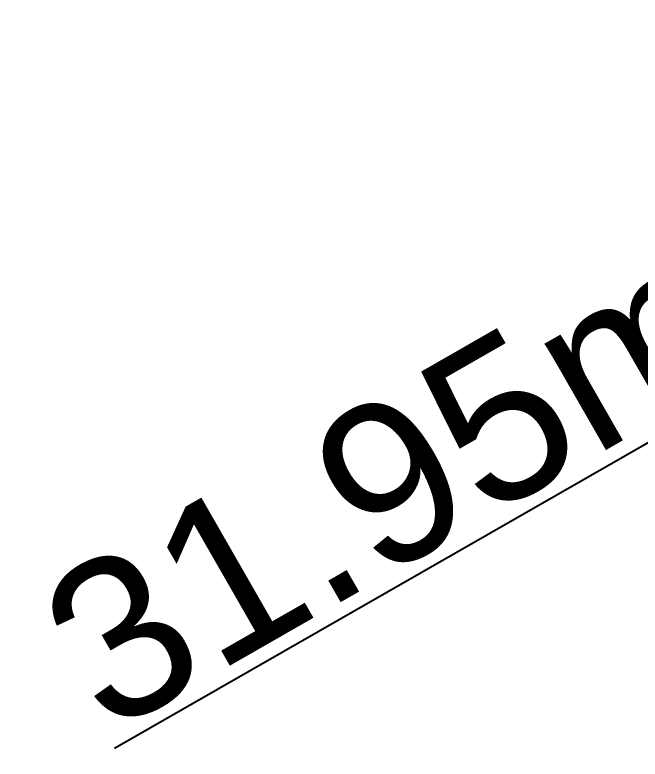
# Model space of a CAD drawing. Header units: millimetres. Extents: x 603733 to 1211550, y 1310999 to 2622648.
# Drawn here: x 603800.31 to 603811.05, y 1311116.44 to 1311129.24 of the extents above; entities that cross this region are included whole.
import ezdxf

# ---------------------------------------------------------------- set-up
doc = ezdxf.new("R2010")
doc.units = ezdxf.units.MM
doc.header["$PDMODE"] = 32
doc.header["$PDSIZE"] = 0.3
doc.layers.add('COTAS', color=3, linetype='Continuous')
doc.styles.add('PUNTOS PI', font='arial.ttf', dxfattribs={"height": 2.75})
doc.dimstyles.new('COTAS LINDEROS', dxfattribs={"dimscale": 40, "dimtxt": 2.75, "dimasz": 0.06, "dimexe": 0.005, "dimexo": 0.005, "dimgap": 0.005, "dimtad": 2, "dimzin": 0, "dimdsep": 46, "dimtxsty": 'PUNTOS PI', "dimcen": 0.09, "dimclrd": 1, "dimclre": 1, "dimclrt": 3, "dimadec": 0, "dimazin": 0, "dimtfac": 1, "dimtofl": 0, "dimtmove": 0, "dimatfit": 3, "dimldrblk": 'ARCHTICK', "dimfxl": 1, "dimtolj": 1, "dimtzin": 0, "dimarcsym": 0})

# ---------------------------------------------------------------- blocks, each defined once
blk = doc.blocks.new('*D147')
at = {"layer": 'COTAS', "color": 1, "lineweight": -2, "transparency": 16777216}
for p, q in [((603843.941, 1311138.547), (603842.926, 1311140.317)), ((603840.944, 1311138.949), (603817.393, 1311125.443)), ((603816.227, 1311122.653), (603815.212, 1311124.422)), ((603815.311, 1311124.249), (603802.024, 1311116.628))]:
    blk.add_line(p, q, dxfattribs=at)
at = {"layer": 'COTAS', "color": 1, "transparency": 16777216}
for points in [[(603840.745, 1311139.296), (603841.143, 1311138.602), (603843.025, 1311140.143)], [(603817.194, 1311125.79), (603817.592, 1311125.096), (603815.311, 1311124.249)]]:
    blk.add_solid(points, dxfattribs=at)
at = {"layer": 'Defpoints', "color": 0, "transparency": 16777216}
for p in [(603844.04, 1311138.374), (603815.311, 1311124.249), (603816.326, 1311122.479)]:
    blk.add_point(p, dxfattribs=at)
at = {"layer": 'COTAS', "color": 3, "transparency": 16777216, "insert": (603806.779, 1311121.205), "char_height": 2.75, "attachment_point": 5, "rotation": 29.8355, "style": 'PUNTOS PI'}
blk.add_mtext('\\A1;31.95m', dxfattribs=at)
blk = doc.blocks.new('_ArchTick')
at = {"color": 0, "linetype": 'ByBlock', "const_width": 0.15}
blk.add_lwpolyline([(-0.5, -0.5), (0.5, 0.5)], dxfattribs=at)

msp = doc.modelspace()

# ---------------------------------------------------------------- dimensions: what is measured, and where the dimension line sits
at = {"layer": 'COTAS'}
dim = msp.add_linear_dim(base=(603815.311, 1311124.249, 100), p1=(603844.04, 1311138.374, 100), p2=(603816.326, 1311122.479, 100), angle=209.8355, dimstyle='COTAS LINDEROS', override={"dimpost": 'm'}, dxfattribs=at)
dim.commit()
dim.dimension.update_dxf_attribs({"geometry": '*D147', "text_midpoint": (603807.578, 1311119.813, 100), "dimtype": 161})

doc.saveas('drawing.dxf')
